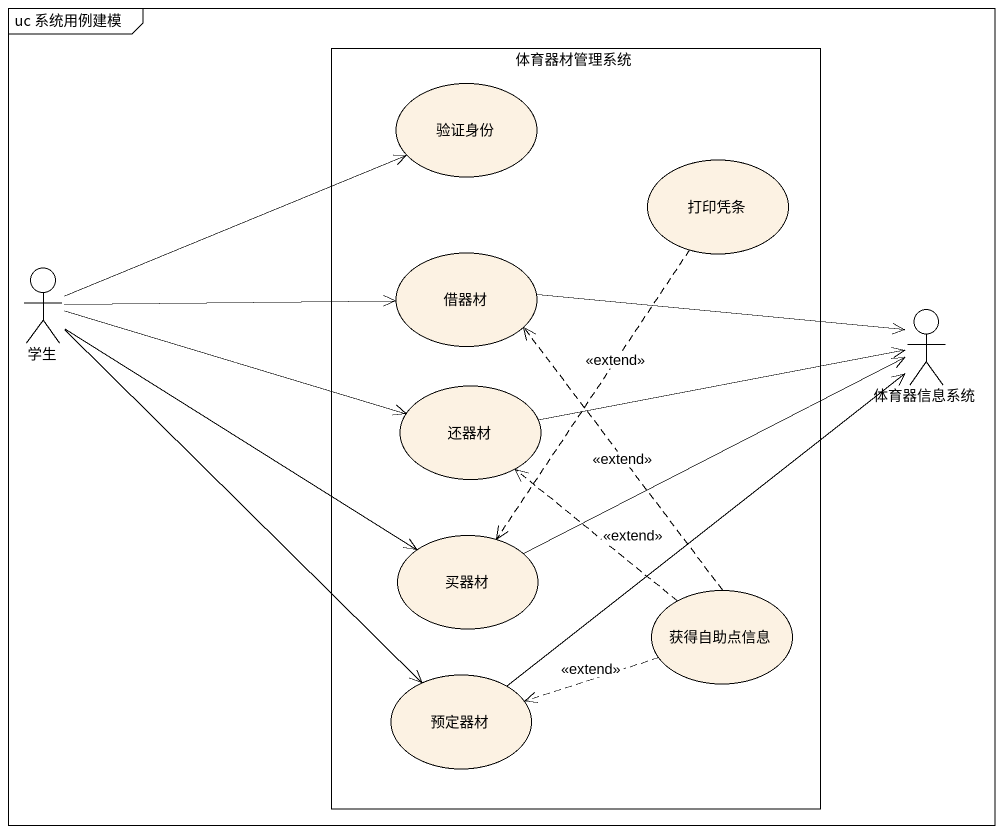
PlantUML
@startuml
mainframe uc 系统用例建模
rectangle 体育器材管理系统 {
  usecase 验证身份
  usecase 打印凭条
  usecase 借器材
  usecase 还器材
  usecase 买器材
  usecase 获得自助点信息
  usecase 预定器材
}
actor 学生
actor 体育器信息系统
打印凭条 ..> 买器材 : <<extend>>
学生 -right-> 验证身份
学生 -right-> 借器材
学生 -right-> 还器材
学生 -right-> 买器材
学生 --> 预定器材
体育器信息系统 <-left- 借器材
体育器信息系统 <-left- 还器材
体育器信息系统 <-- 预定器材
买器材 -right-> 体育器信息系统
获得自助点信息 .up.> 借器材 : <<extend>>
获得自助点信息 .up.> 还器材 : <<extend>>
获得自助点信息 .left.> 预定器材 : <<extend>>
@enduml
